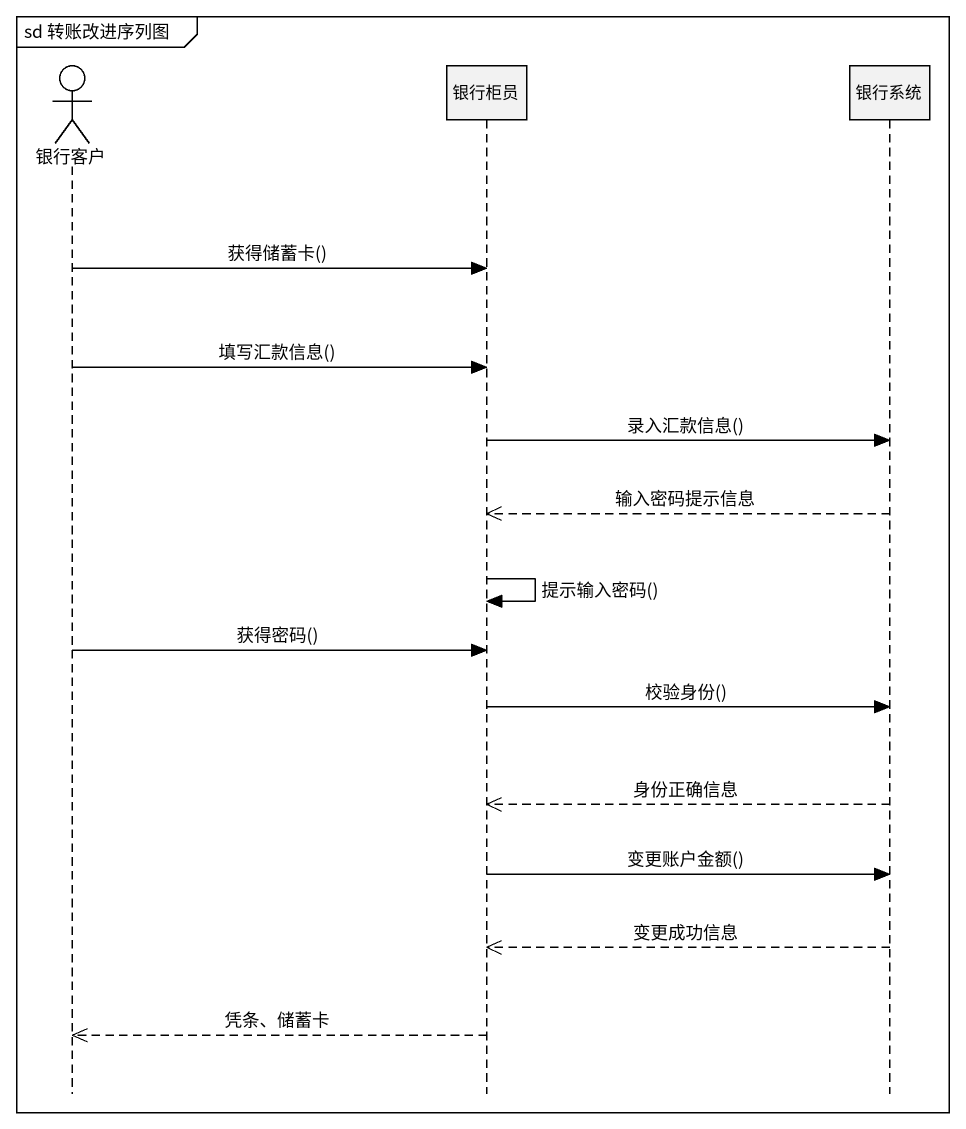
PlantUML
@startuml
mainframe sd 转账改进序列图
hide footbox
actor 银行客户
participant 银行柜员
participant 银行系统

银行客户 -> 银行柜员 : 获得储蓄卡()
银行客户 -> 银行柜员 : 填写汇款信息()
银行柜员 -> 银行系统 : 录入汇款信息()
银行系统 -->> 银行柜员 : 输入密码提示信息
银行柜员 -> 银行柜员 : 提示输入密码()
银行客户 -> 银行柜员 : 获得密码()
银行柜员 -> 银行系统 : 校验身份()
银行系统 -->> 银行柜员 : 身份正确信息
银行柜员 -> 银行系统 : 变更账户金额()
银行系统 -->> 银行柜员 : 变更成功信息
银行柜员 -->> 银行客户 : 凭条、储蓄卡
@enduml
